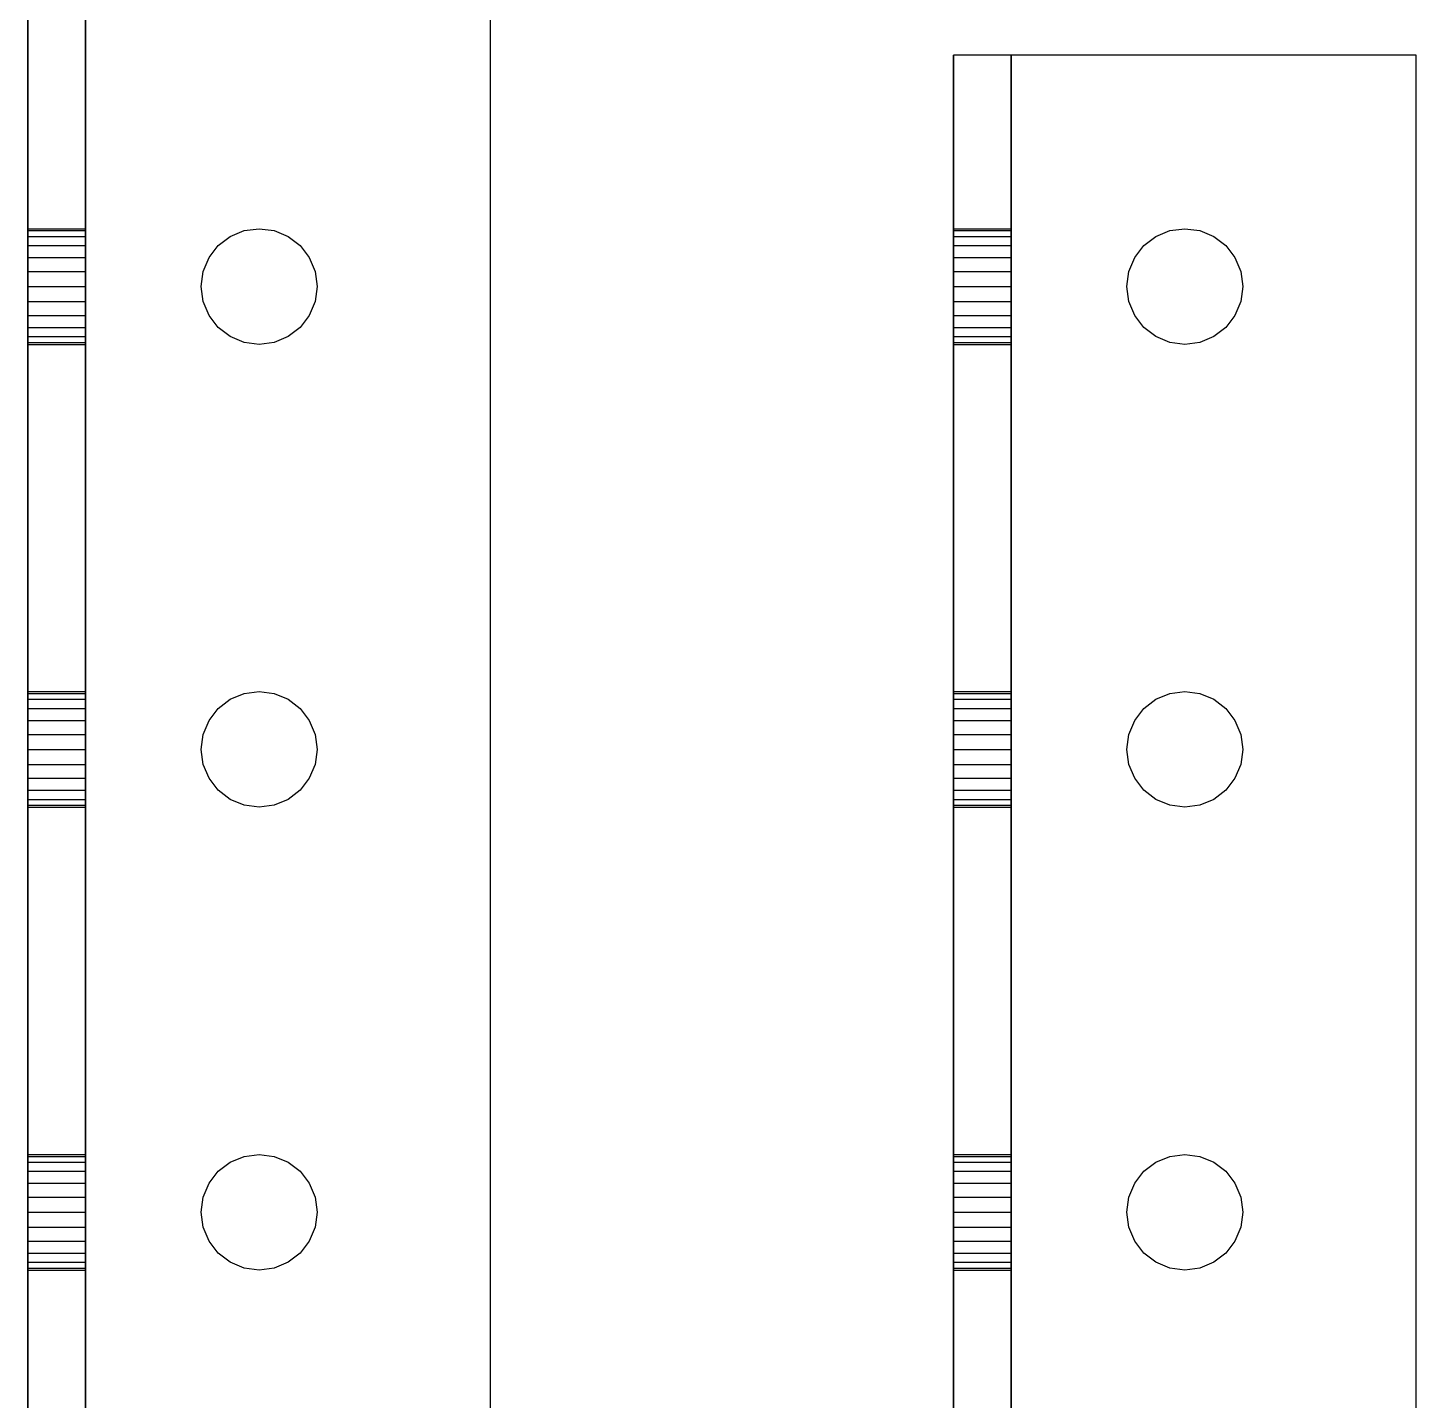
# Model space of a CAD drawing. Header units: metres. Extents: x 0 to 17, y 0 to 24.
# Drawn here: x 4 to 7, y 6.094 to 9.059 of the extents above; entities that cross this region are included whole.
import ezdxf

# ---------------------------------------------------------------- set-up
doc = ezdxf.new("R2010")
doc.units = ezdxf.units.M

msp = doc.modelspace()

# ---------------------------------------------------------------- linework, layer by layer
at = {"layer": 'MY3DLAYER'}
for p, q in [((4, 12), (4, 0)), ((4, 0, 1), (4, 12, 1)), ((4.125, 0, 1), (4.125, 12, 1)), ((4.125, 12, 0.125), (4.125, 0, 0.125)), ((5, 0), (5, 12)), ((5, 0, 0.125), (5, 12, 0.125)), ((6, 9), (6, 0)), ((6, 0, 1), (6, 9, 1)), ((6, 9, 1), (6, 9)), ((7, 9), (6, 9)), ((6.125, 9, 1), (6, 9, 1)), ((6.125, 0, 1), (6.125, 9, 1)), ((6.125, 9, 0.125), (6.125, 0, 0.125)), ((6.125, 9, 1), (6.125, 9, 0.125)), ((7, 9, 0.125), (6.125, 9, 0.125)), ((7, 0), (7, 9)), ((7, 0, 0.125), (7, 9, 0.125)), ((7, 9, 0.125), (7, 9)), ((4, 8.625, 0.5), (4, 8.6207, 0.4676)), ((4, 8.6207, 0.5324), (4, 8.625, 0.5)), ((4, 8.625, 0.5), (4.125, 8.625, 0.5)), ((4, 8.6207, 0.4676), (4, 8.6083, 0.4375)), ((4, 8.6083, 0.5625), (4, 8.6207, 0.5324)), ((4, 8.6207, 0.4676), (4.125, 8.6207, 0.4676)), ((4, 8.6207, 0.5324), (4.125, 8.6207, 0.5324)), ((4.125, 8.6207, 0.5324), (4.125, 8.625, 0.5)), ((4.125, 8.625, 0.5), (4.125, 8.6207, 0.4676)), ((4.125, 8.6083, 0.5625), (4.125, 8.6207, 0.5324)), ((4.125, 8.6207, 0.4676), (4.125, 8.6083, 0.4375)), ((4.4375, 8.6083), (4.4676, 8.6207)), ((4.4375, 8.6083, 0.125), (4.4676, 8.6207, 0.125)), ((4.4676, 8.6207), (4.5, 8.625)), ((4.4676, 8.6207, 0.125), (4.5, 8.625, 0.125)), ((4.4676, 8.6207), (4.4676, 8.6207, 0.125)), ((4.5, 8.625), (4.5324, 8.6207)), ((4.5, 8.625, 0.125), (4.5324, 8.6207, 0.125)), ((4.5, 8.625), (4.5, 8.625, 0.125)), ((4.5324, 8.6207), (4.5324, 8.6207, 0.125)), ((4.5324, 8.6207), (4.5625, 8.6083)), ((4.5324, 8.6207, 0.125), (4.5625, 8.6083, 0.125)), ((6, 8.625, 0.5), (6, 8.6207, 0.4676)), ((6, 8.6207, 0.5324), (6, 8.625, 0.5)), ((6, 8.625, 0.5), (6.125, 8.625, 0.5)), ((6, 8.6207, 0.4676), (6, 8.6083, 0.4375)), ((6, 8.6083, 0.5625), (6, 8.6207, 0.5324)), ((6, 8.6207, 0.4676), (6.125, 8.6207, 0.4676)), ((6, 8.6207, 0.5324), (6.125, 8.6207, 0.5324)), ((6.125, 8.6207, 0.5324), (6.125, 8.625, 0.5)), ((6.125, 8.625, 0.5), (6.125, 8.6207, 0.4676)), ((6.125, 8.6083, 0.5625), (6.125, 8.6207, 0.5324)), ((6.125, 8.6207, 0.4676), (6.125, 8.6083, 0.4375)), ((6.4375, 8.6083), (6.4676, 8.6207)), ((6.4375, 8.6083, 0.125), (6.4676, 8.6207, 0.125)), ((6.4676, 8.6207), (6.5, 8.625)), ((6.4676, 8.6207, 0.125), (6.5, 8.625, 0.125)), ((6.4676, 8.6207), (6.4676, 8.6207, 0.125)), ((6.5, 8.625), (6.5324, 8.6207)), ((6.5, 8.625, 0.125), (6.5324, 8.6207, 0.125)), ((6.5, 8.625), (6.5, 8.625, 0.125)), ((6.5324, 8.6207), (6.5625, 8.6083)), ((6.5324, 8.6207), (6.5324, 8.6207, 0.125)), ((6.5324, 8.6207, 0.125), (6.5625, 8.6083, 0.125)), ((4, 8.6083, 0.4375), (4, 8.5884, 0.4116)), ((4, 8.5884, 0.5884), (4, 8.6083, 0.5625)), ((4, 8.6083, 0.4375), (4.125, 8.6083, 0.4375)), ((4, 8.6083, 0.5625), (4.125, 8.6083, 0.5625)), ((4, 8.5884, 0.4116), (4, 8.5625, 0.3917)), ((4, 8.5625, 0.6083), (4, 8.5884, 0.5884)), ((4, 8.5884, 0.4116), (4.125, 8.5884, 0.4116)), ((4, 8.5884, 0.5884), (4.125, 8.5884, 0.5884)), ((4.125, 8.6083, 0.4375), (4.125, 8.5884, 0.4116)), ((4.125, 8.5884, 0.5884), (4.125, 8.6083, 0.5625)), ((4.125, 8.5625, 0.6083), (4.125, 8.5884, 0.5884)), ((4.125, 8.5884, 0.4116), (4.125, 8.5625, 0.3917)), ((4.3917, 8.5625), (4.4116, 8.5884)), ((4.3917, 8.5625, 0.125), (4.4116, 8.5884, 0.125)), ((4.4116, 8.5884), (4.4375, 8.6083)), ((4.4116, 8.5884, 0.125), (4.4375, 8.6083, 0.125)), ((4.4116, 8.5884), (4.4116, 8.5884, 0.125)), ((4.4375, 8.6083), (4.4375, 8.6083, 0.125)), ((4.5625, 8.6083), (4.5625, 8.6083, 0.125)), ((4.5625, 8.6083), (4.5884, 8.5884)), ((4.5625, 8.6083, 0.125), (4.5884, 8.5884, 0.125)), ((4.5884, 8.5884), (4.5884, 8.5884, 0.125)), ((4.5884, 8.5884), (4.6083, 8.5625)), ((4.5884, 8.5884, 0.125), (4.6083, 8.5625, 0.125)), ((6, 8.6083, 0.4375), (6, 8.5884, 0.4116)), ((6, 8.5884, 0.5884), (6, 8.6083, 0.5625)), ((6, 8.6083, 0.4375), (6.125, 8.6083, 0.4375)), ((6, 8.6083, 0.5625), (6.125, 8.6083, 0.5625)), ((6, 8.5884, 0.4116), (6, 8.5625, 0.3917)), ((6, 8.5625, 0.6083), (6, 8.5884, 0.5884)), ((6, 8.5884, 0.4116), (6.125, 8.5884, 0.4116)), ((6, 8.5884, 0.5884), (6.125, 8.5884, 0.5884)), ((6.125, 8.5884, 0.5884), (6.125, 8.6083, 0.5625)), ((6.125, 8.6083, 0.4375), (6.125, 8.5884, 0.4116)), ((6.125, 8.5625, 0.6083), (6.125, 8.5884, 0.5884)), ((6.125, 8.5884, 0.4116), (6.125, 8.5625, 0.3917)), ((6.3917, 8.5625), (6.4116, 8.5884)), ((6.3917, 8.5625, 0.125), (6.4116, 8.5884, 0.125)), ((6.4116, 8.5884, 0.125), (6.4375, 8.6083, 0.125)), ((6.4116, 8.5884), (6.4375, 8.6083)), ((6.4116, 8.5884), (6.4116, 8.5884, 0.125)), ((6.4375, 8.6083), (6.4375, 8.6083, 0.125)), ((6.5625, 8.6083), (6.5884, 8.5884)), ((6.5625, 8.6083, 0.125), (6.5884, 8.5884, 0.125)), ((6.5625, 8.6083), (6.5625, 8.6083, 0.125)), ((6.5884, 8.5884, 0.125), (6.6083, 8.5625, 0.125)), ((6.5884, 8.5884), (6.6083, 8.5625)), ((6.5884, 8.5884), (6.5884, 8.5884, 0.125)), ((4, 8.5625, 0.3917), (4, 8.5324, 0.3793)), ((4, 8.5324, 0.6207), (4, 8.5625, 0.6083)), ((4, 8.5625, 0.6083), (4.125, 8.5625, 0.6083)), ((4, 8.5625, 0.3917), (4.125, 8.5625, 0.3917)), ((4.125, 8.5625, 0.3917), (4.125, 8.5324, 0.3793)), ((4.125, 8.5324, 0.6207), (4.125, 8.5625, 0.6083)), ((4.3793, 8.5324), (4.3917, 8.5625)), ((4.3793, 8.5324, 0.125), (4.3917, 8.5625, 0.125)), ((4.3917, 8.5625), (4.3917, 8.5625, 0.125)), ((4.6083, 8.5625), (4.6083, 8.5625, 0.125)), ((4.6083, 8.5625, 0.125), (4.6207, 8.5324, 0.125)), ((4.6083, 8.5625), (4.6207, 8.5324)), ((6, 8.5625, 0.3917), (6, 8.5324, 0.3793)), ((6, 8.5324, 0.6207), (6, 8.5625, 0.6083)), ((6, 8.5625, 0.6083), (6.125, 8.5625, 0.6083)), ((6, 8.5625, 0.3917), (6.125, 8.5625, 0.3917)), ((6.125, 8.5625, 0.3917), (6.125, 8.5324, 0.3793)), ((6.125, 8.5324, 0.6207), (6.125, 8.5625, 0.6083)), ((6.3793, 8.5324), (6.3917, 8.5625)), ((6.3793, 8.5324, 0.125), (6.3917, 8.5625, 0.125)), ((6.3917, 8.5625), (6.3917, 8.5625, 0.125)), ((6.6083, 8.5625), (6.6083, 8.5625, 0.125)), ((6.6083, 8.5625), (6.6207, 8.5324)), ((6.6083, 8.5625, 0.125), (6.6207, 8.5324, 0.125)), ((4, 8.5324, 0.3793), (4, 8.5, 0.375)), ((4, 8.5, 0.625), (4, 8.5324, 0.6207)), ((4, 8.5324, 0.3793), (4.125, 8.5324, 0.3793)), ((4, 8.5324, 0.6207), (4.125, 8.5324, 0.6207)), ((4.125, 8.5, 0.625), (4.125, 8.5324, 0.6207)), ((4.125, 8.5324, 0.3793), (4.125, 8.5, 0.375)), ((4.375, 8.5), (4.3793, 8.5324)), ((4.375, 8.5, 0.125), (4.3793, 8.5324, 0.125)), ((4.3793, 8.5324), (4.3793, 8.5324, 0.125)), ((4.6207, 8.5324), (4.6207, 8.5324, 0.125)), ((4.6207, 8.5324), (4.625, 8.5)), ((4.6207, 8.5324, 0.125), (4.625, 8.5, 0.125)), ((6, 8.5324, 0.3793), (6, 8.5, 0.375)), ((6, 8.5, 0.625), (6, 8.5324, 0.6207)), ((6, 8.5324, 0.6207), (6.125, 8.5324, 0.6207)), ((6, 8.5324, 0.3793), (6.125, 8.5324, 0.3793)), ((6.125, 8.5324, 0.3793), (6.125, 8.5, 0.375)), ((6.125, 8.5, 0.625), (6.125, 8.5324, 0.6207)), ((6.375, 8.5), (6.3793, 8.5324)), ((6.375, 8.5, 0.125), (6.3793, 8.5324, 0.125)), ((6.3793, 8.5324), (6.3793, 8.5324, 0.125)), ((6.6207, 8.5324, 0.125), (6.625, 8.5, 0.125)), ((6.6207, 8.5324), (6.625, 8.5)), ((6.6207, 8.5324), (6.6207, 8.5324, 0.125)), ((4, 8.5, 0.375), (4, 8.4676, 0.3793)), ((4, 8.4676, 0.6207), (4, 8.5, 0.625)), ((4, 8.5, 0.375), (4.125, 8.5, 0.375)), ((4, 8.5, 0.625), (4.125, 8.5, 0.625)), ((4.125, 8.5, 0.375), (4.125, 8.4676, 0.3793)), ((4.125, 8.4676, 0.6207), (4.125, 8.5, 0.625)), ((4.3793, 8.4676), (4.375, 8.5)), ((4.375, 8.5), (4.375, 8.5, 0.125)), ((4.3793, 8.4676, 0.125), (4.375, 8.5, 0.125)), ((4.625, 8.5), (4.6207, 8.4676)), ((4.625, 8.5, 0.125), (4.6207, 8.4676, 0.125)), ((4.625, 8.5), (4.625, 8.5, 0.125)), ((6, 8.5, 0.375), (6, 8.4676, 0.3793)), ((6, 8.4676, 0.6207), (6, 8.5, 0.625)), ((6, 8.5, 0.375), (6.125, 8.5, 0.375)), ((6, 8.5, 0.625), (6.125, 8.5, 0.625)), ((6.125, 8.4676, 0.6207), (6.125, 8.5, 0.625)), ((6.125, 8.5, 0.375), (6.125, 8.4676, 0.3793)), ((6.3793, 8.4676), (6.375, 8.5)), ((6.375, 8.5), (6.375, 8.5, 0.125)), ((6.3793, 8.4676, 0.125), (6.375, 8.5, 0.125)), ((6.625, 8.5), (6.6207, 8.4676)), ((6.625, 8.5, 0.125), (6.6207, 8.4676, 0.125)), ((6.625, 8.5), (6.625, 8.5, 0.125)), ((4, 8.4676, 0.3793), (4, 8.4375, 0.3917)), ((4, 8.4375, 0.6083), (4, 8.4676, 0.6207)), ((4, 8.4676, 0.3793), (4.125, 8.4676, 0.3793)), ((4, 8.4676, 0.6207), (4.125, 8.4676, 0.6207)), ((4.125, 8.4375, 0.6083), (4.125, 8.4676, 0.6207)), ((4.125, 8.4676, 0.3793), (4.125, 8.4375, 0.3917)), ((4.3917, 8.4375), (4.3793, 8.4676)), ((4.3793, 8.4676), (4.3793, 8.4676, 0.125)), ((4.3917, 8.4375, 0.125), (4.3793, 8.4676, 0.125)), ((4.6207, 8.4676), (4.6083, 8.4375)), ((4.6207, 8.4676, 0.125), (4.6083, 8.4375, 0.125)), ((4.6207, 8.4676), (4.6207, 8.4676, 0.125)), ((6, 8.4676, 0.3793), (6, 8.4375, 0.3917)), ((6, 8.4375, 0.6083), (6, 8.4676, 0.6207)), ((6, 8.4676, 0.3793), (6.125, 8.4676, 0.3793)), ((6, 8.4676, 0.6207), (6.125, 8.4676, 0.6207)), ((6.125, 8.4375, 0.6083), (6.125, 8.4676, 0.6207)), ((6.125, 8.4676, 0.3793), (6.125, 8.4375, 0.3917)), ((6.3793, 8.4676), (6.3793, 8.4676, 0.125)), ((6.3917, 8.4375), (6.3793, 8.4676)), ((6.3917, 8.4375, 0.125), (6.3793, 8.4676, 0.125)), ((6.6207, 8.4676), (6.6083, 8.4375)), ((6.6207, 8.4676, 0.125), (6.6083, 8.4375, 0.125)), ((6.6207, 8.4676), (6.6207, 8.4676, 0.125)), ((4, 8.4375, 0.3917), (4, 8.4116, 0.4116)), ((4, 8.4116, 0.5884), (4, 8.4375, 0.6083)), ((4, 8.4375, 0.6083), (4.125, 8.4375, 0.6083)), ((4, 8.4375, 0.3917), (4.125, 8.4375, 0.3917)), ((4.125, 8.4116, 0.5884), (4.125, 8.4375, 0.6083)), ((4.125, 8.4375, 0.3917), (4.125, 8.4116, 0.4116)), ((4.3917, 8.4375), (4.3917, 8.4375, 0.125)), ((4.4116, 8.4116), (4.3917, 8.4375)), ((4.4116, 8.4116, 0.125), (4.3917, 8.4375, 0.125)), ((4.6083, 8.4375), (4.5884, 8.4116)), ((4.6083, 8.4375, 0.125), (4.5884, 8.4116, 0.125)), ((4.6083, 8.4375), (4.6083, 8.4375, 0.125)), ((6, 8.4375, 0.3917), (6, 8.4116, 0.4116)), ((6, 8.4116, 0.5884), (6, 8.4375, 0.6083)), ((6, 8.4375, 0.3917), (6.125, 8.4375, 0.3917)), ((6, 8.4375, 0.6083), (6.125, 8.4375, 0.6083)), ((6.125, 8.4116, 0.5884), (6.125, 8.4375, 0.6083)), ((6.125, 8.4375, 0.3917), (6.125, 8.4116, 0.4116)), ((6.4116, 8.4116), (6.3917, 8.4375)), ((6.3917, 8.4375), (6.3917, 8.4375, 0.125)), ((6.4116, 8.4116, 0.125), (6.3917, 8.4375, 0.125)), ((6.6083, 8.4375), (6.5884, 8.4116)), ((6.6083, 8.4375, 0.125), (6.5884, 8.4116, 0.125)), ((6.6083, 8.4375), (6.6083, 8.4375, 0.125)), ((4, 8.4116, 0.4116), (4, 8.3917, 0.4375)), ((4, 8.3917, 0.5625), (4, 8.4116, 0.5884)), ((4, 8.4116, 0.5884), (4.125, 8.4116, 0.5884)), ((4, 8.4116, 0.4116), (4.125, 8.4116, 0.4116)), ((4.125, 8.3917, 0.5625), (4.125, 8.4116, 0.5884)), ((4.125, 8.4116, 0.4116), (4.125, 8.3917, 0.4375)), ((4.4116, 8.4116), (4.4116, 8.4116, 0.125)), ((4.4375, 8.3917), (4.4116, 8.4116)), ((4.4375, 8.3917, 0.125), (4.4116, 8.4116, 0.125)), ((4.5884, 8.4116), (4.5625, 8.3917)), ((4.5884, 8.4116, 0.125), (4.5625, 8.3917, 0.125)), ((4.5884, 8.4116), (4.5884, 8.4116, 0.125)), ((6, 8.4116, 0.4116), (6, 8.3917, 0.4375)), ((6, 8.3917, 0.5625), (6, 8.4116, 0.5884)), ((6, 8.4116, 0.4116), (6.125, 8.4116, 0.4116)), ((6, 8.4116, 0.5884), (6.125, 8.4116, 0.5884)), ((6.125, 8.3917, 0.5625), (6.125, 8.4116, 0.5884)), ((6.125, 8.4116, 0.4116), (6.125, 8.3917, 0.4375)), ((6.4116, 8.4116), (6.4116, 8.4116, 0.125)), ((6.4375, 8.3917), (6.4116, 8.4116)), ((6.4375, 8.3917, 0.125), (6.4116, 8.4116, 0.125)), ((6.5884, 8.4116), (6.5625, 8.3917)), ((6.5884, 8.4116, 0.125), (6.5625, 8.3917, 0.125)), ((6.5884, 8.4116), (6.5884, 8.4116, 0.125)), ((4, 8.3917, 0.4375), (4, 8.3793, 0.4676)), ((4, 8.3793, 0.5324), (4, 8.3917, 0.5625)), ((4, 8.3917, 0.4375), (4.125, 8.3917, 0.4375)), ((4, 8.3917, 0.5625), (4.125, 8.3917, 0.5625)), ((4, 8.3793, 0.4676), (4, 8.375, 0.5)), ((4, 8.375, 0.5), (4, 8.3793, 0.5324)), ((4, 8.3793, 0.4676), (4.125, 8.3793, 0.4676)), ((4, 8.3793, 0.5324), (4.125, 8.3793, 0.5324)), ((4, 8.375, 0.5), (4.125, 8.375, 0.5)), ((4.125, 8.3917, 0.4375), (4.125, 8.3793, 0.4676)), ((4.125, 8.3793, 0.5324), (4.125, 8.3917, 0.5625)), ((4.125, 8.3793, 0.4676), (4.125, 8.375, 0.5)), ((4.125, 8.375, 0.5), (4.125, 8.3793, 0.5324)), ((4.4676, 8.3793), (4.4375, 8.3917)), ((4.4375, 8.3917), (4.4375, 8.3917, 0.125)), ((4.4676, 8.3793, 0.125), (4.4375, 8.3917, 0.125)), ((4.5, 8.375), (4.4676, 8.3793)), ((4.4676, 8.3793), (4.4676, 8.3793, 0.125)), ((4.5, 8.375, 0.125), (4.4676, 8.3793, 0.125)), ((4.5324, 8.3793), (4.5, 8.375)), ((4.5324, 8.3793, 0.125), (4.5, 8.375, 0.125)), ((4.5, 8.375), (4.5, 8.375, 0.125)), ((4.5625, 8.3917, 0.125), (4.5324, 8.3793, 0.125)), ((4.5625, 8.3917), (4.5324, 8.3793)), ((4.5324, 8.3793), (4.5324, 8.3793, 0.125)), ((4.5625, 8.3917), (4.5625, 8.3917, 0.125)), ((6, 8.3917, 0.4375), (6, 8.3793, 0.4676)), ((6, 8.3793, 0.5324), (6, 8.3917, 0.5625)), ((6, 8.3917, 0.5625), (6.125, 8.3917, 0.5625)), ((6, 8.3917, 0.4375), (6.125, 8.3917, 0.4375)), ((6, 8.375, 0.5), (6, 8.3793, 0.5324)), ((6, 8.3793, 0.4676), (6, 8.375, 0.5)), ((6, 8.3793, 0.5324), (6.125, 8.3793, 0.5324)), ((6, 8.3793, 0.4676), (6.125, 8.3793, 0.4676)), ((6, 8.375, 0.5), (6.125, 8.375, 0.5)), ((6.125, 8.3793, 0.5324), (6.125, 8.3917, 0.5625)), ((6.125, 8.3917, 0.4375), (6.125, 8.3793, 0.4676)), ((6.125, 8.375, 0.5), (6.125, 8.3793, 0.5324)), ((6.125, 8.3793, 0.4676), (6.125, 8.375, 0.5)), ((6.4676, 8.3793), (6.4375, 8.3917)), ((6.4676, 8.3793, 0.125), (6.4375, 8.3917, 0.125)), ((6.4375, 8.3917), (6.4375, 8.3917, 0.125)), ((6.5, 8.375), (6.4676, 8.3793)), ((6.4676, 8.3793), (6.4676, 8.3793, 0.125)), ((6.5, 8.375, 0.125), (6.4676, 8.3793, 0.125)), ((6.5324, 8.3793), (6.5, 8.375)), ((6.5324, 8.3793, 0.125), (6.5, 8.375, 0.125)), ((6.5, 8.375), (6.5, 8.375, 0.125)), ((6.5625, 8.3917), (6.5324, 8.3793)), ((6.5625, 8.3917, 0.125), (6.5324, 8.3793, 0.125)), ((6.5324, 8.3793), (6.5324, 8.3793, 0.125)), ((6.5625, 8.3917), (6.5625, 8.3917, 0.125)), ((4, 7.625, 0.5), (4, 7.6207, 0.4676)), ((4, 7.6207, 0.5324), (4, 7.625, 0.5)), ((4, 7.625, 0.5), (4.125, 7.625, 0.5)), ((4, 7.6207, 0.4676), (4, 7.6083, 0.4375)), ((4, 7.6083, 0.5625), (4, 7.6207, 0.5324)), ((4, 7.6207, 0.5324), (4.125, 7.6207, 0.5324)), ((4, 7.6207, 0.4676), (4.125, 7.6207, 0.4676)), ((4.125, 7.6207, 0.5324), (4.125, 7.625, 0.5)), ((4.125, 7.625, 0.5), (4.125, 7.6207, 0.4676)), ((4.125, 7.6207, 0.4676), (4.125, 7.6083, 0.4375)), ((4.125, 7.6083, 0.5625), (4.125, 7.6207, 0.5324)), ((4.4375, 7.6083, 0.125), (4.4676, 7.6207, 0.125)), ((4.4375, 7.6083), (4.4676, 7.6207)), ((4.4676, 7.6207), (4.5, 7.625)), ((4.4676, 7.6207, 0.125), (4.5, 7.625, 0.125)), ((4.4676, 7.6207), (4.4676, 7.6207, 0.125)), ((4.5, 7.625), (4.5, 7.625, 0.125)), ((4.5, 7.625), (4.5324, 7.6207)), ((4.5, 7.625, 0.125), (4.5324, 7.6207, 0.125)), ((4.5324, 7.6207), (4.5625, 7.6083)), ((4.5324, 7.6207), (4.5324, 7.6207, 0.125)), ((4.5324, 7.6207, 0.125), (4.5625, 7.6083, 0.125)), ((6, 7.625, 0.5), (6, 7.6207, 0.4676)), ((6, 7.6207, 0.5324), (6, 7.625, 0.5)), ((6, 7.625, 0.5), (6.125, 7.625, 0.5)), ((6, 7.6207, 0.4676), (6, 7.6083, 0.4375)), ((6, 7.6083, 0.5625), (6, 7.6207, 0.5324)), ((6, 7.6207, 0.4676), (6.125, 7.6207, 0.4676)), ((6, 7.6207, 0.5324), (6.125, 7.6207, 0.5324)), ((6.125, 7.6207, 0.5324), (6.125, 7.625, 0.5)), ((6.125, 7.625, 0.5), (6.125, 7.6207, 0.4676)), ((6.125, 7.6207, 0.4676), (6.125, 7.6083, 0.4375)), ((6.125, 7.6083, 0.5625), (6.125, 7.6207, 0.5324)), ((6.4375, 7.6083), (6.4676, 7.6207)), ((6.4375, 7.6083, 0.125), (6.4676, 7.6207, 0.125)), ((6.4676, 7.6207), (6.5, 7.625)), ((6.4676, 7.6207, 0.125), (6.5, 7.625, 0.125)), ((6.4676, 7.6207), (6.4676, 7.6207, 0.125)), ((6.5, 7.625), (6.5324, 7.6207)), ((6.5, 7.625, 0.125), (6.5324, 7.6207, 0.125)), ((6.5, 7.625), (6.5, 7.625, 0.125)), ((6.5324, 7.6207), (6.5625, 7.6083)), ((6.5324, 7.6207), (6.5324, 7.6207, 0.125)), ((6.5324, 7.6207, 0.125), (6.5625, 7.6083, 0.125)), ((4, 7.6083, 0.4375), (4, 7.5884, 0.4116)), ((4, 7.5884, 0.5884), (4, 7.6083, 0.5625)), ((4, 7.6083, 0.5625), (4.125, 7.6083, 0.5625)), ((4, 7.6083, 0.4375), (4.125, 7.6083, 0.4375)), ((4.125, 7.5884, 0.5884), (4.125, 7.6083, 0.5625)), ((4.125, 7.6083, 0.4375), (4.125, 7.5884, 0.4116)), ((4.4116, 7.5884, 0.125), (4.4375, 7.6083, 0.125)), ((4.4116, 7.5884), (4.4375, 7.6083)), ((4.4375, 7.6083), (4.4375, 7.6083, 0.125)), ((4.5625, 7.6083), (4.5625, 7.6083, 0.125)), ((4.5625, 7.6083, 0.125), (4.5884, 7.5884, 0.125)), ((4.5625, 7.6083), (4.5884, 7.5884)), ((6, 7.6083, 0.4375), (6, 7.5884, 0.4116)), ((6, 7.5884, 0.5884), (6, 7.6083, 0.5625)), ((6, 7.6083, 0.4375), (6.125, 7.6083, 0.4375)), ((6, 7.6083, 0.5625), (6.125, 7.6083, 0.5625)), ((6.125, 7.6083, 0.4375), (6.125, 7.5884, 0.4116)), ((6.125, 7.5884, 0.5884), (6.125, 7.6083, 0.5625)), ((6.4116, 7.5884), (6.4375, 7.6083)), ((6.4116, 7.5884, 0.125), (6.4375, 7.6083, 0.125)), ((6.4375, 7.6083), (6.4375, 7.6083, 0.125)), ((6.5625, 7.6083), (6.5884, 7.5884)), ((6.5625, 7.6083), (6.5625, 7.6083, 0.125)), ((6.5625, 7.6083, 0.125), (6.5884, 7.5884, 0.125)), ((4, 7.5625, 0.6083), (4, 7.5884, 0.5884)), ((4, 7.5884, 0.4116), (4, 7.5625, 0.3917)), ((4, 7.5884, 0.5884), (4.125, 7.5884, 0.5884)), ((4, 7.5884, 0.4116), (4.125, 7.5884, 0.4116)), ((4, 7.5324, 0.6207), (4, 7.5625, 0.6083)), ((4, 7.5625, 0.3917), (4, 7.5324, 0.3793)), ((4, 7.5625, 0.6083), (4.125, 7.5625, 0.6083)), ((4, 7.5625, 0.3917), (4.125, 7.5625, 0.3917)), ((4.125, 7.5625, 0.6083), (4.125, 7.5884, 0.5884)), ((4.125, 7.5884, 0.4116), (4.125, 7.5625, 0.3917)), ((4.125, 7.5625, 0.3917), (4.125, 7.5324, 0.3793)), ((4.125, 7.5324, 0.6207), (4.125, 7.5625, 0.6083)), ((4.3793, 7.5324, 0.125), (4.3917, 7.5625, 0.125)), ((4.3793, 7.5324), (4.3917, 7.5625)), ((4.3917, 7.5625, 0.125), (4.4116, 7.5884, 0.125)), ((4.3917, 7.5625), (4.4116, 7.5884)), ((4.3917, 7.5625), (4.3917, 7.5625, 0.125)), ((4.4116, 7.5884), (4.4116, 7.5884, 0.125)), ((4.5884, 7.5884, 0.125), (4.6083, 7.5625, 0.125)), ((4.5884, 7.5884), (4.5884, 7.5884, 0.125)), ((4.5884, 7.5884), (4.6083, 7.5625)), ((4.6083, 7.5625, 0.125), (4.6207, 7.5324, 0.125)), ((4.6083, 7.5625), (4.6207, 7.5324)), ((4.6083, 7.5625), (4.6083, 7.5625, 0.125)), ((6, 7.5884, 0.4116), (6, 7.5625, 0.3917)), ((6, 7.5625, 0.6083), (6, 7.5884, 0.5884)), ((6, 7.5884, 0.4116), (6.125, 7.5884, 0.4116)), ((6, 7.5884, 0.5884), (6.125, 7.5884, 0.5884)), ((6, 7.5625, 0.3917), (6, 7.5324, 0.3793)), ((6, 7.5324, 0.6207), (6, 7.5625, 0.6083)), ((6, 7.5625, 0.3917), (6.125, 7.5625, 0.3917)), ((6, 7.5625, 0.6083), (6.125, 7.5625, 0.6083)), ((6.125, 7.5884, 0.4116), (6.125, 7.5625, 0.3917)), ((6.125, 7.5625, 0.6083), (6.125, 7.5884, 0.5884)), ((6.125, 7.5625, 0.3917), (6.125, 7.5324, 0.3793)), ((6.125, 7.5324, 0.6207), (6.125, 7.5625, 0.6083)), ((6.3793, 7.5324, 0.125), (6.3917, 7.5625, 0.125)), ((6.3793, 7.5324), (6.3917, 7.5625)), ((6.3917, 7.5625, 0.125), (6.4116, 7.5884, 0.125)), ((6.3917, 7.5625), (6.4116, 7.5884)), ((6.3917, 7.5625), (6.3917, 7.5625, 0.125)), ((6.4116, 7.5884), (6.4116, 7.5884, 0.125)), ((6.5884, 7.5884), (6.5884, 7.5884, 0.125)), ((6.5884, 7.5884, 0.125), (6.6083, 7.5625, 0.125)), ((6.5884, 7.5884), (6.6083, 7.5625)), ((6.6083, 7.5625), (6.6083, 7.5625, 0.125)), ((6.6083, 7.5625), (6.6207, 7.5324)), ((6.6083, 7.5625, 0.125), (6.6207, 7.5324, 0.125)), ((4, 7.5, 0.625), (4, 7.5324, 0.6207)), ((4, 7.5324, 0.3793), (4, 7.5, 0.375)), ((4, 7.5324, 0.6207), (4.125, 7.5324, 0.6207)), ((4, 7.5324, 0.3793), (4.125, 7.5324, 0.3793)), ((4.125, 7.5, 0.625), (4.125, 7.5324, 0.6207)), ((4.125, 7.5324, 0.3793), (4.125, 7.5, 0.375)), ((4.375, 7.5), (4.3793, 7.5324)), ((4.375, 7.5, 0.125), (4.3793, 7.5324, 0.125)), ((4.3793, 7.5324), (4.3793, 7.5324, 0.125)), ((4.6207, 7.5324), (4.6207, 7.5324, 0.125)), ((4.6207, 7.5324), (4.625, 7.5)), ((4.6207, 7.5324, 0.125), (4.625, 7.5, 0.125)), ((6, 7.5324, 0.3793), (6, 7.5, 0.375)), ((6, 7.5, 0.625), (6, 7.5324, 0.6207)), ((6, 7.5324, 0.6207), (6.125, 7.5324, 0.6207)), ((6, 7.5324, 0.3793), (6.125, 7.5324, 0.3793)), ((6.125, 7.5324, 0.3793), (6.125, 7.5, 0.375)), ((6.125, 7.5, 0.625), (6.125, 7.5324, 0.6207)), ((6.375, 7.5), (6.3793, 7.5324)), ((6.375, 7.5, 0.125), (6.3793, 7.5324, 0.125)), ((6.3793, 7.5324), (6.3793, 7.5324, 0.125)), ((6.6207, 7.5324), (6.625, 7.5)), ((6.6207, 7.5324, 0.125), (6.625, 7.5, 0.125)), ((6.6207, 7.5324), (6.6207, 7.5324, 0.125)), ((4, 7.4676, 0.6207), (4, 7.5, 0.625)), ((4, 7.5, 0.375), (4, 7.4676, 0.3793)), ((4, 7.5, 0.625), (4.125, 7.5, 0.625)), ((4, 7.5, 0.375), (4.125, 7.5, 0.375)), ((4.125, 7.4676, 0.6207), (4.125, 7.5, 0.625)), ((4.125, 7.5, 0.375), (4.125, 7.4676, 0.3793)), ((4.3793, 7.4676, 0.125), (4.375, 7.5, 0.125)), ((4.3793, 7.4676), (4.375, 7.5)), ((4.375, 7.5), (4.375, 7.5, 0.125)), ((4.625, 7.5), (4.6207, 7.4676)), ((4.625, 7.5, 0.125), (4.6207, 7.4676, 0.125)), ((4.625, 7.5), (4.625, 7.5, 0.125)), ((6, 7.5, 0.375), (6, 7.4676, 0.3793)), ((6, 7.4676, 0.6207), (6, 7.5, 0.625)), ((6, 7.5, 0.625), (6.125, 7.5, 0.625)), ((6, 7.5, 0.375), (6.125, 7.5, 0.375)), ((6.125, 7.5, 0.375), (6.125, 7.4676, 0.3793)), ((6.125, 7.4676, 0.6207), (6.125, 7.5, 0.625)), ((6.375, 7.5), (6.375, 7.5, 0.125)), ((6.3793, 7.4676), (6.375, 7.5)), ((6.3793, 7.4676, 0.125), (6.375, 7.5, 0.125)), ((6.625, 7.5), (6.6207, 7.4676)), ((6.625, 7.5, 0.125), (6.6207, 7.4676, 0.125)), ((6.625, 7.5), (6.625, 7.5, 0.125)), ((4, 7.4375, 0.6083), (4, 7.4676, 0.6207)), ((4, 7.4676, 0.3793), (4, 7.4375, 0.3917)), ((4, 7.4676, 0.6207), (4.125, 7.4676, 0.6207)), ((4, 7.4676, 0.3793), (4.125, 7.4676, 0.3793)), ((4.125, 7.4676, 0.3793), (4.125, 7.4375, 0.3917)), ((4.125, 7.4375, 0.6083), (4.125, 7.4676, 0.6207)), ((4.3793, 7.4676), (4.3793, 7.4676, 0.125)), ((4.3917, 7.4375, 0.125), (4.3793, 7.4676, 0.125)), ((4.3917, 7.4375), (4.3793, 7.4676)), ((4.6207, 7.4676, 0.125), (4.6083, 7.4375, 0.125)), ((4.6207, 7.4676), (4.6083, 7.4375)), ((4.6207, 7.4676), (4.6207, 7.4676, 0.125)), ((6, 7.4676, 0.3793), (6, 7.4375, 0.3917)), ((6, 7.4375, 0.6083), (6, 7.4676, 0.6207)), ((6, 7.4676, 0.3793), (6.125, 7.4676, 0.3793)), ((6, 7.4676, 0.6207), (6.125, 7.4676, 0.6207)), ((6.125, 7.4676, 0.3793), (6.125, 7.4375, 0.3917)), ((6.125, 7.4375, 0.6083), (6.125, 7.4676, 0.6207)), ((6.3917, 7.4375), (6.3793, 7.4676)), ((6.3917, 7.4375, 0.125), (6.3793, 7.4676, 0.125)), ((6.3793, 7.4676), (6.3793, 7.4676, 0.125)), ((6.6207, 7.4676), (6.6083, 7.4375)), ((6.6207, 7.4676, 0.125), (6.6083, 7.4375, 0.125)), ((6.6207, 7.4676), (6.6207, 7.4676, 0.125)), ((4, 7.4116, 0.5884), (4, 7.4375, 0.6083)), ((4, 7.4375, 0.3917), (4, 7.4116, 0.4116)), ((4, 7.4375, 0.6083), (4.125, 7.4375, 0.6083)), ((4, 7.4375, 0.3917), (4.125, 7.4375, 0.3917)), ((4, 7.3917, 0.5625), (4, 7.4116, 0.5884)), ((4, 7.4116, 0.4116), (4, 7.3917, 0.4375)), ((4, 7.4116, 0.5884), (4.125, 7.4116, 0.5884)), ((4, 7.4116, 0.4116), (4.125, 7.4116, 0.4116)), ((4.125, 7.4375, 0.3917), (4.125, 7.4116, 0.4116)), ((4.125, 7.4116, 0.5884), (4.125, 7.4375, 0.6083)), ((4.125, 7.3917, 0.5625), (4.125, 7.4116, 0.5884)), ((4.125, 7.4116, 0.4116), (4.125, 7.3917, 0.4375)), ((4.4116, 7.4116), (4.3917, 7.4375)), ((4.3917, 7.4375), (4.3917, 7.4375, 0.125)), ((4.4116, 7.4116, 0.125), (4.3917, 7.4375, 0.125)), ((4.4116, 7.4116), (4.4116, 7.4116, 0.125)), ((4.4375, 7.3917), (4.4116, 7.4116)), ((4.4375, 7.3917, 0.125), (4.4116, 7.4116, 0.125)), ((4.5884, 7.4116, 0.125), (4.5625, 7.3917, 0.125)), ((4.5884, 7.4116), (4.5625, 7.3917)), ((4.6083, 7.4375), (4.5884, 7.4116)), ((4.6083, 7.4375, 0.125), (4.5884, 7.4116, 0.125)), ((4.5884, 7.4116), (4.5884, 7.4116, 0.125)), ((4.6083, 7.4375), (4.6083, 7.4375, 0.125)), ((6, 7.4375, 0.3917), (6, 7.4116, 0.4116)), ((6, 7.4116, 0.5884), (6, 7.4375, 0.6083)), ((6, 7.4375, 0.3917), (6.125, 7.4375, 0.3917)), ((6, 7.4375, 0.6083), (6.125, 7.4375, 0.6083)), ((6, 7.4116, 0.4116), (6, 7.3917, 0.4375)), ((6, 7.3917, 0.5625), (6, 7.4116, 0.5884)), ((6, 7.4116, 0.5884), (6.125, 7.4116, 0.5884)), ((6, 7.4116, 0.4116), (6.125, 7.4116, 0.4116)), ((6.125, 7.4375, 0.3917), (6.125, 7.4116, 0.4116)), ((6.125, 7.4116, 0.5884), (6.125, 7.4375, 0.6083)), ((6.125, 7.3917, 0.5625), (6.125, 7.4116, 0.5884)), ((6.125, 7.4116, 0.4116), (6.125, 7.3917, 0.4375)), ((6.4116, 7.4116), (6.3917, 7.4375)), ((6.3917, 7.4375), (6.3917, 7.4375, 0.125)), ((6.4116, 7.4116, 0.125), (6.3917, 7.4375, 0.125)), ((6.4375, 7.3917), (6.4116, 7.4116)), ((6.4116, 7.4116), (6.4116, 7.4116, 0.125)), ((6.4375, 7.3917, 0.125), (6.4116, 7.4116, 0.125)), ((6.5884, 7.4116), (6.5625, 7.3917)), ((6.5884, 7.4116, 0.125), (6.5625, 7.3917, 0.125)), ((6.6083, 7.4375), (6.5884, 7.4116)), ((6.6083, 7.4375, 0.125), (6.5884, 7.4116, 0.125)), ((6.5884, 7.4116), (6.5884, 7.4116, 0.125)), ((6.6083, 7.4375), (6.6083, 7.4375, 0.125)), ((4, 7.3917, 0.4375), (4, 7.3793, 0.4676)), ((4, 7.3793, 0.5324), (4, 7.3917, 0.5625)), ((4, 7.3917, 0.4375), (4.125, 7.3917, 0.4375)), ((4, 7.3917, 0.5625), (4.125, 7.3917, 0.5625)), ((4.125, 7.3917, 0.4375), (4.125, 7.3793, 0.4676)), ((4.125, 7.3793, 0.5324), (4.125, 7.3917, 0.5625)), ((4.4676, 7.3793), (4.4375, 7.3917)), ((4.4375, 7.3917), (4.4375, 7.3917, 0.125)), ((4.4676, 7.3793, 0.125), (4.4375, 7.3917, 0.125)), ((4.5625, 7.3917), (4.5324, 7.3793)), ((4.5625, 7.3917, 0.125), (4.5324, 7.3793, 0.125)), ((4.5625, 7.3917), (4.5625, 7.3917, 0.125)), ((6, 7.3917, 0.4375), (6, 7.3793, 0.4676)), ((6, 7.3793, 0.5324), (6, 7.3917, 0.5625)), ((6, 7.3917, 0.5625), (6.125, 7.3917, 0.5625)), ((6, 7.3917, 0.4375), (6.125, 7.3917, 0.4375)), ((6.125, 7.3793, 0.5324), (6.125, 7.3917, 0.5625)), ((6.125, 7.3917, 0.4375), (6.125, 7.3793, 0.4676)), ((6.4676, 7.3793), (6.4375, 7.3917)), ((6.4676, 7.3793, 0.125), (6.4375, 7.3917, 0.125)), ((6.4375, 7.3917), (6.4375, 7.3917, 0.125)), ((6.5625, 7.3917), (6.5324, 7.3793)), ((6.5625, 7.3917, 0.125), (6.5324, 7.3793, 0.125)), ((6.5625, 7.3917), (6.5625, 7.3917, 0.125)), ((4, 7.375, 0.5), (4, 7.3793, 0.5324)), ((4, 7.3793, 0.4676), (4, 7.375, 0.5)), ((4, 7.3793, 0.4676), (4.125, 7.3793, 0.4676)), ((4, 7.3793, 0.5324), (4.125, 7.3793, 0.5324)), ((4, 7.375, 0.5), (4.125, 7.375, 0.5)), ((4.125, 7.3793, 0.4676), (4.125, 7.375, 0.5)), ((4.125, 7.375, 0.5), (4.125, 7.3793, 0.5324)), ((4.4676, 7.3793), (4.4676, 7.3793, 0.125)), ((4.5, 7.375, 0.125), (4.4676, 7.3793, 0.125)), ((4.5, 7.375), (4.4676, 7.3793)), ((4.5324, 7.3793, 0.125), (4.5, 7.375, 0.125)), ((4.5324, 7.3793), (4.5, 7.375)), ((4.5, 7.375), (4.5, 7.375, 0.125)), ((4.5324, 7.3793), (4.5324, 7.3793, 0.125)), ((6, 7.375, 0.5), (6, 7.3793, 0.5324)), ((6, 7.3793, 0.4676), (6, 7.375, 0.5)), ((6, 7.3793, 0.5324), (6.125, 7.3793, 0.5324)), ((6, 7.3793, 0.4676), (6.125, 7.3793, 0.4676)), ((6, 7.375, 0.5), (6.125, 7.375, 0.5)), ((6.125, 7.375, 0.5), (6.125, 7.3793, 0.5324)), ((6.125, 7.3793, 0.4676), (6.125, 7.375, 0.5)), ((6.5, 7.375), (6.4676, 7.3793)), ((6.4676, 7.3793), (6.4676, 7.3793, 0.125)), ((6.5, 7.375, 0.125), (6.4676, 7.3793, 0.125)), ((6.5324, 7.3793), (6.5, 7.375)), ((6.5324, 7.3793, 0.125), (6.5, 7.375, 0.125)), ((6.5, 7.375), (6.5, 7.375, 0.125)), ((6.5324, 7.3793), (6.5324, 7.3793, 0.125)), ((4, 6.625, 0.5), (4, 6.6207, 0.4676)), ((4, 6.6207, 0.5324), (4, 6.625, 0.5)), ((4, 6.625, 0.5), (4.125, 6.625, 0.5)), ((4, 6.6207, 0.4676), (4, 6.6083, 0.4375)), ((4, 6.6083, 0.5625), (4, 6.6207, 0.5324)), ((4, 6.6207, 0.4676), (4.125, 6.6207, 0.4676)), ((4, 6.6207, 0.5324), (4.125, 6.6207, 0.5324)), ((4, 6.6083, 0.4375), (4, 6.5884, 0.4116)), ((4, 6.5884, 0.5884), (4, 6.6083, 0.5625)), ((4, 6.6083, 0.5625), (4.125, 6.6083, 0.5625)), ((4, 6.6083, 0.4375), (4.125, 6.6083, 0.4375)), ((4.125, 6.6207, 0.5324), (4.125, 6.625, 0.5)), ((4.125, 6.625, 0.5), (4.125, 6.6207, 0.4676)), ((4.125, 6.6083, 0.5625), (4.125, 6.6207, 0.5324)), ((4.125, 6.6207, 0.4676), (4.125, 6.6083, 0.4375)), ((4.125, 6.5884, 0.5884), (4.125, 6.6083, 0.5625)), ((4.125, 6.6083, 0.4375), (4.125, 6.5884, 0.4116)), ((4.4116, 6.5884), (4.4375, 6.6083)), ((4.4116, 6.5884, 0.125), (4.4375, 6.6083, 0.125)), ((4.4375, 6.6083, 0.125), (4.4676, 6.6207, 0.125)), ((4.4375, 6.6083), (4.4676, 6.6207)), ((4.4375, 6.6083), (4.4375, 6.6083, 0.125)), ((4.4676, 6.6207), (4.5, 6.625)), ((4.4676, 6.6207, 0.125), (4.5, 6.625, 0.125)), ((4.4676, 6.6207), (4.4676, 6.6207, 0.125)), ((4.5, 6.625, 0.125), (4.5324, 6.6207, 0.125)), ((4.5, 6.625), (4.5, 6.625, 0.125)), ((4.5, 6.625), (4.5324, 6.6207)), ((4.5324, 6.6207, 0.125), (4.5625, 6.6083, 0.125)), ((4.5324, 6.6207), (4.5324, 6.6207, 0.125)), ((4.5324, 6.6207), (4.5625, 6.6083)), ((4.5625, 6.6083), (4.5884, 6.5884)), ((4.5625, 6.6083, 0.125), (4.5884, 6.5884, 0.125)), ((4.5625, 6.6083), (4.5625, 6.6083, 0.125)), ((6, 6.625, 0.5), (6, 6.6207, 0.4676)), ((6, 6.6207, 0.5324), (6, 6.625, 0.5)), ((6, 6.625, 0.5), (6.125, 6.625, 0.5)), ((6, 6.6207, 0.4676), (6, 6.6083, 0.4375)), ((6, 6.6083, 0.5625), (6, 6.6207, 0.5324)), ((6, 6.6207, 0.4676), (6.125, 6.6207, 0.4676)), ((6, 6.6207, 0.5324), (6.125, 6.6207, 0.5324)), ((6, 6.6083, 0.4375), (6, 6.5884, 0.4116)), ((6, 6.5884, 0.5884), (6, 6.6083, 0.5625)), ((6, 6.6083, 0.4375), (6.125, 6.6083, 0.4375)), ((6, 6.6083, 0.5625), (6.125, 6.6083, 0.5625)), ((6.125, 6.6207, 0.5324), (6.125, 6.625, 0.5)), ((6.125, 6.625, 0.5), (6.125, 6.6207, 0.4676)), ((6.125, 6.6083, 0.5625), (6.125, 6.6207, 0.5324)), ((6.125, 6.6207, 0.4676), (6.125, 6.6083, 0.4375)), ((6.125, 6.5884, 0.5884), (6.125, 6.6083, 0.5625)), ((6.125, 6.6083, 0.4375), (6.125, 6.5884, 0.4116)), ((6.4116, 6.5884), (6.4375, 6.6083)), ((6.4116, 6.5884, 0.125), (6.4375, 6.6083, 0.125)), ((6.4375, 6.6083), (6.4676, 6.6207)), ((6.4375, 6.6083, 0.125), (6.4676, 6.6207, 0.125)), ((6.4375, 6.6083), (6.4375, 6.6083, 0.125)), ((6.4676, 6.6207), (6.5, 6.625)), ((6.4676, 6.6207, 0.125), (6.5, 6.625, 0.125)), ((6.4676, 6.6207), (6.4676, 6.6207, 0.125)), ((6.5, 6.625), (6.5324, 6.6207)), ((6.5, 6.625), (6.5, 6.625, 0.125)), ((6.5, 6.625, 0.125), (6.5324, 6.6207, 0.125)), ((6.5324, 6.6207), (6.5625, 6.6083)), ((6.5324, 6.6207, 0.125), (6.5625, 6.6083, 0.125)), ((6.5324, 6.6207), (6.5324, 6.6207, 0.125)), ((6.5625, 6.6083), (6.5884, 6.5884)), ((6.5625, 6.6083, 0.125), (6.5884, 6.5884, 0.125)), ((6.5625, 6.6083), (6.5625, 6.6083, 0.125)), ((4, 6.5884, 0.4116), (4, 6.5625, 0.3917)), ((4, 6.5625, 0.6083), (4, 6.5884, 0.5884)), ((4, 6.5884, 0.5884), (4.125, 6.5884, 0.5884)), ((4, 6.5884, 0.4116), (4.125, 6.5884, 0.4116)), ((4.125, 6.5884, 0.4116), (4.125, 6.5625, 0.3917)), ((4.125, 6.5625, 0.6083), (4.125, 6.5884, 0.5884)), ((4.3917, 6.5625, 0.125), (4.4116, 6.5884, 0.125)), ((4.3917, 6.5625), (4.4116, 6.5884)), ((4.4116, 6.5884), (4.4116, 6.5884, 0.125)), ((4.5884, 6.5884, 0.125), (4.6083, 6.5625, 0.125)), ((4.5884, 6.5884), (4.5884, 6.5884, 0.125)), ((4.5884, 6.5884), (4.6083, 6.5625)), ((6, 6.5884, 0.4116), (6, 6.5625, 0.3917)), ((6, 6.5625, 0.6083), (6, 6.5884, 0.5884)), ((6, 6.5884, 0.4116), (6.125, 6.5884, 0.4116)), ((6, 6.5884, 0.5884), (6.125, 6.5884, 0.5884)), ((6.125, 6.5625, 0.6083), (6.125, 6.5884, 0.5884)), ((6.125, 6.5884, 0.4116), (6.125, 6.5625, 0.3917)), ((6.3917, 6.5625), (6.4116, 6.5884)), ((6.3917, 6.5625, 0.125), (6.4116, 6.5884, 0.125)), ((6.4116, 6.5884), (6.4116, 6.5884, 0.125)), ((6.5884, 6.5884), (6.6083, 6.5625)), ((6.5884, 6.5884), (6.5884, 6.5884, 0.125)), ((6.5884, 6.5884, 0.125), (6.6083, 6.5625, 0.125)), ((4, 6.5625, 0.3917), (4, 6.5324, 0.3793)), ((4, 6.5324, 0.6207), (4, 6.5625, 0.6083)), ((4, 6.5625, 0.3917), (4.125, 6.5625, 0.3917)), ((4, 6.5625, 0.6083), (4.125, 6.5625, 0.6083)), ((4.125, 6.5324, 0.6207), (4.125, 6.5625, 0.6083)), ((4.125, 6.5625, 0.3917), (4.125, 6.5324, 0.3793)), ((4.3793, 6.5324), (4.3917, 6.5625)), ((4.3793, 6.5324, 0.125), (4.3917, 6.5625, 0.125)), ((4.3917, 6.5625), (4.3917, 6.5625, 0.125)), ((4.6083, 6.5625), (4.6207, 6.5324)), ((4.6083, 6.5625), (4.6083, 6.5625, 0.125)), ((4.6083, 6.5625, 0.125), (4.6207, 6.5324, 0.125)), ((6, 6.5625, 0.3917), (6, 6.5324, 0.3793)), ((6, 6.5324, 0.6207), (6, 6.5625, 0.6083)), ((6, 6.5625, 0.6083), (6.125, 6.5625, 0.6083)), ((6, 6.5625, 0.3917), (6.125, 6.5625, 0.3917)), ((6.125, 6.5324, 0.6207), (6.125, 6.5625, 0.6083)), ((6.125, 6.5625, 0.3917), (6.125, 6.5324, 0.3793)), ((6.3793, 6.5324), (6.3917, 6.5625)), ((6.3793, 6.5324, 0.125), (6.3917, 6.5625, 0.125)), ((6.3917, 6.5625), (6.3917, 6.5625, 0.125)), ((6.6083, 6.5625), (6.6207, 6.5324)), ((6.6083, 6.5625, 0.125), (6.6207, 6.5324, 0.125)), ((6.6083, 6.5625), (6.6083, 6.5625, 0.125)), ((4, 6.5324, 0.3793), (4, 6.5, 0.375)), ((4, 6.5, 0.625), (4, 6.5324, 0.6207)), ((4, 6.5324, 0.6207), (4.125, 6.5324, 0.6207)), ((4, 6.5324, 0.3793), (4.125, 6.5324, 0.3793)), ((4.125, 6.5, 0.625), (4.125, 6.5324, 0.6207)), ((4.125, 6.5324, 0.3793), (4.125, 6.5, 0.375)), ((4.375, 6.5, 0.125), (4.3793, 6.5324, 0.125)), ((4.375, 6.5), (4.3793, 6.5324)), ((4.3793, 6.5324), (4.3793, 6.5324, 0.125)), ((4.6207, 6.5324), (4.625, 6.5)), ((4.6207, 6.5324, 0.125), (4.625, 6.5, 0.125)), ((4.6207, 6.5324), (4.6207, 6.5324, 0.125)), ((6, 6.5324, 0.3793), (6, 6.5, 0.375)), ((6, 6.5, 0.625), (6, 6.5324, 0.6207)), ((6, 6.5324, 0.6207), (6.125, 6.5324, 0.6207)), ((6, 6.5324, 0.3793), (6.125, 6.5324, 0.3793)), ((6.125, 6.5, 0.625), (6.125, 6.5324, 0.6207)), ((6.125, 6.5324, 0.3793), (6.125, 6.5, 0.375)), ((6.375, 6.5), (6.3793, 6.5324)), ((6.375, 6.5, 0.125), (6.3793, 6.5324, 0.125)), ((6.3793, 6.5324), (6.3793, 6.5324, 0.125)), ((6.6207, 6.5324), (6.625, 6.5)), ((6.6207, 6.5324), (6.6207, 6.5324, 0.125)), ((6.6207, 6.5324, 0.125), (6.625, 6.5, 0.125)), ((4, 6.4676, 0.6207), (4, 6.5, 0.625)), ((4, 6.5, 0.375), (4, 6.4676, 0.3793)), ((4, 6.5, 0.625), (4.125, 6.5, 0.625)), ((4, 6.5, 0.375), (4.125, 6.5, 0.375)), ((4.125, 6.5, 0.375), (4.125, 6.4676, 0.3793)), ((4.125, 6.4676, 0.6207), (4.125, 6.5, 0.625)), ((4.3793, 6.4676, 0.125), (4.375, 6.5, 0.125)), ((4.375, 6.5), (4.375, 6.5, 0.125)), ((4.3793, 6.4676), (4.375, 6.5)), ((4.625, 6.5), (4.6207, 6.4676)), ((4.625, 6.5, 0.125), (4.6207, 6.4676, 0.125)), ((4.625, 6.5), (4.625, 6.5, 0.125)), ((6, 6.5, 0.375), (6, 6.4676, 0.3793)), ((6, 6.4676, 0.6207), (6, 6.5, 0.625)), ((6, 6.5, 0.625), (6.125, 6.5, 0.625)), ((6, 6.5, 0.375), (6.125, 6.5, 0.375)), ((6.125, 6.4676, 0.6207), (6.125, 6.5, 0.625)), ((6.125, 6.5, 0.375), (6.125, 6.4676, 0.3793)), ((6.375, 6.5), (6.375, 6.5, 0.125)), ((6.3793, 6.4676), (6.375, 6.5)), ((6.3793, 6.4676, 0.125), (6.375, 6.5, 0.125)), ((6.625, 6.5, 0.125), (6.6207, 6.4676, 0.125)), ((6.625, 6.5), (6.6207, 6.4676)), ((6.625, 6.5), (6.625, 6.5, 0.125)), ((4, 6.4375, 0.6083), (4, 6.4676, 0.6207)), ((4, 6.4676, 0.3793), (4, 6.4375, 0.3917)), ((4, 6.4676, 0.3793), (4.125, 6.4676, 0.3793)), ((4, 6.4676, 0.6207), (4.125, 6.4676, 0.6207)), ((4.125, 6.4676, 0.3793), (4.125, 6.4375, 0.3917)), ((4.125, 6.4375, 0.6083), (4.125, 6.4676, 0.6207)), ((4.3917, 6.4375, 0.125), (4.3793, 6.4676, 0.125)), ((4.3793, 6.4676), (4.3793, 6.4676, 0.125)), ((4.3917, 6.4375), (4.3793, 6.4676)), ((4.6207, 6.4676, 0.125), (4.6083, 6.4375, 0.125)), ((4.6207, 6.4676), (4.6083, 6.4375)), ((4.6207, 6.4676), (4.6207, 6.4676, 0.125)), ((6, 6.4676, 0.3793), (6, 6.4375, 0.3917)), ((6, 6.4375, 0.6083), (6, 6.4676, 0.6207)), ((6, 6.4676, 0.3793), (6.125, 6.4676, 0.3793)), ((6, 6.4676, 0.6207), (6.125, 6.4676, 0.6207)), ((6.125, 6.4375, 0.6083), (6.125, 6.4676, 0.6207)), ((6.125, 6.4676, 0.3793), (6.125, 6.4375, 0.3917)), ((6.3793, 6.4676), (6.3793, 6.4676, 0.125)), ((6.3917, 6.4375), (6.3793, 6.4676)), ((6.3917, 6.4375, 0.125), (6.3793, 6.4676, 0.125)), ((6.6207, 6.4676), (6.6083, 6.4375)), ((6.6207, 6.4676, 0.125), (6.6083, 6.4375, 0.125)), ((6.6207, 6.4676), (6.6207, 6.4676, 0.125)), ((4, 6.4116, 0.5884), (4, 6.4375, 0.6083)), ((4, 6.4375, 0.3917), (4, 6.4116, 0.4116)), ((4, 6.4375, 0.6083), (4.125, 6.4375, 0.6083)), ((4, 6.4375, 0.3917), (4.125, 6.4375, 0.3917)), ((4.125, 6.4116, 0.5884), (4.125, 6.4375, 0.6083)), ((4.125, 6.4375, 0.3917), (4.125, 6.4116, 0.4116)), ((4.3917, 6.4375), (4.3917, 6.4375, 0.125)), ((4.4116, 6.4116), (4.3917, 6.4375)), ((4.4116, 6.4116, 0.125), (4.3917, 6.4375, 0.125)), ((4.6083, 6.4375, 0.125), (4.5884, 6.4116, 0.125)), ((4.6083, 6.4375), (4.5884, 6.4116)), ((4.6083, 6.4375), (4.6083, 6.4375, 0.125)), ((6, 6.4375, 0.3917), (6, 6.4116, 0.4116)), ((6, 6.4116, 0.5884), (6, 6.4375, 0.6083)), ((6, 6.4375, 0.6083), (6.125, 6.4375, 0.6083)), ((6, 6.4375, 0.3917), (6.125, 6.4375, 0.3917)), ((6.125, 6.4116, 0.5884), (6.125, 6.4375, 0.6083)), ((6.125, 6.4375, 0.3917), (6.125, 6.4116, 0.4116)), ((6.4116, 6.4116), (6.3917, 6.4375)), ((6.4116, 6.4116, 0.125), (6.3917, 6.4375, 0.125)), ((6.3917, 6.4375), (6.3917, 6.4375, 0.125)), ((6.6083, 6.4375), (6.5884, 6.4116)), ((6.6083, 6.4375, 0.125), (6.5884, 6.4116, 0.125)), ((6.6083, 6.4375), (6.6083, 6.4375, 0.125)), ((4, 6.4116, 0.4116), (4, 6.3917, 0.4375)), ((4, 6.3917, 0.5625), (4, 6.4116, 0.5884)), ((4, 6.4116, 0.5884), (4.125, 6.4116, 0.5884)), ((4, 6.4116, 0.4116), (4.125, 6.4116, 0.4116)), ((4, 6.3917, 0.4375), (4, 6.3793, 0.4676)), ((4, 6.3793, 0.5324), (4, 6.3917, 0.5625)), ((4, 6.3917, 0.4375), (4.125, 6.3917, 0.4375)), ((4, 6.3917, 0.5625), (4.125, 6.3917, 0.5625)), ((4.125, 6.3917, 0.5625), (4.125, 6.4116, 0.5884)), ((4.125, 6.4116, 0.4116), (4.125, 6.3917, 0.4375)), ((4.125, 6.3917, 0.4375), (4.125, 6.3793, 0.4676)), ((4.125, 6.3793, 0.5324), (4.125, 6.3917, 0.5625)), ((4.4375, 6.3917, 0.125), (4.4116, 6.4116, 0.125)), ((4.4375, 6.3917), (4.4116, 6.4116)), ((4.4116, 6.4116), (4.4116, 6.4116, 0.125)), ((4.4375, 6.3917), (4.4375, 6.3917, 0.125)), ((4.4676, 6.3793), (4.4375, 6.3917)), ((4.4676, 6.3793, 0.125), (4.4375, 6.3917, 0.125)), ((4.5625, 6.3917), (4.5324, 6.3793)), ((4.5625, 6.3917, 0.125), (4.5324, 6.3793, 0.125)), ((4.5884, 6.4116), (4.5625, 6.3917)), ((4.5884, 6.4116, 0.125), (4.5625, 6.3917, 0.125)), ((4.5625, 6.3917), (4.5625, 6.3917, 0.125)), ((4.5884, 6.4116), (4.5884, 6.4116, 0.125)), ((6, 6.4116, 0.4116), (6, 6.3917, 0.4375)), ((6, 6.3917, 0.5625), (6, 6.4116, 0.5884)), ((6, 6.4116, 0.4116), (6.125, 6.4116, 0.4116)), ((6, 6.4116, 0.5884), (6.125, 6.4116, 0.5884)), ((6, 6.3917, 0.4375), (6, 6.3793, 0.4676)), ((6, 6.3793, 0.5324), (6, 6.3917, 0.5625)), ((6, 6.3917, 0.4375), (6.125, 6.3917, 0.4375)), ((6, 6.3917, 0.5625), (6.125, 6.3917, 0.5625)), ((6.125, 6.3917, 0.5625), (6.125, 6.4116, 0.5884)), ((6.125, 6.4116, 0.4116), (6.125, 6.3917, 0.4375)), ((6.125, 6.3793, 0.5324), (6.125, 6.3917, 0.5625)), ((6.125, 6.3917, 0.4375), (6.125, 6.3793, 0.4676)), ((6.4375, 6.3917), (6.4116, 6.4116)), ((6.4116, 6.4116), (6.4116, 6.4116, 0.125)), ((6.4375, 6.3917, 0.125), (6.4116, 6.4116, 0.125)), ((6.4676, 6.3793), (6.4375, 6.3917)), ((6.4375, 6.3917), (6.4375, 6.3917, 0.125)), ((6.4676, 6.3793, 0.125), (6.4375, 6.3917, 0.125)), ((6.5625, 6.3917, 0.125), (6.5324, 6.3793, 0.125)), ((6.5625, 6.3917), (6.5324, 6.3793)), ((6.5884, 6.4116), (6.5625, 6.3917)), ((6.5884, 6.4116, 0.125), (6.5625, 6.3917, 0.125)), ((6.5625, 6.3917), (6.5625, 6.3917, 0.125)), ((6.5884, 6.4116), (6.5884, 6.4116, 0.125)), ((4, 6.375, 0.5), (4, 6.3793, 0.5324)), ((4, 6.3793, 0.4676), (4, 6.375, 0.5)), ((4, 6.3793, 0.5324), (4.125, 6.3793, 0.5324)), ((4, 6.3793, 0.4676), (4.125, 6.3793, 0.4676)), ((4, 6.375, 0.5), (4.125, 6.375, 0.5)), ((4.125, 6.375, 0.5), (4.125, 6.3793, 0.5324)), ((4.125, 6.3793, 0.4676), (4.125, 6.375, 0.5)), ((4.5, 6.375, 0.125), (4.4676, 6.3793, 0.125)), ((4.4676, 6.3793), (4.4676, 6.3793, 0.125)), ((4.5, 6.375), (4.4676, 6.3793)), ((4.5324, 6.3793), (4.5, 6.375)), ((4.5324, 6.3793, 0.125), (4.5, 6.375, 0.125)), ((4.5, 6.375), (4.5, 6.375, 0.125)), ((4.5324, 6.3793), (4.5324, 6.3793, 0.125)), ((6, 6.375, 0.5), (6, 6.3793, 0.5324)), ((6, 6.3793, 0.4676), (6, 6.375, 0.5)), ((6, 6.3793, 0.5324), (6.125, 6.3793, 0.5324)), ((6, 6.3793, 0.4676), (6.125, 6.3793, 0.4676)), ((6, 6.375, 0.5), (6.125, 6.375, 0.5)), ((6.125, 6.375, 0.5), (6.125, 6.3793, 0.5324)), ((6.125, 6.3793, 0.4676), (6.125, 6.375, 0.5)), ((6.5, 6.375), (6.4676, 6.3793)), ((6.4676, 6.3793), (6.4676, 6.3793, 0.125)), ((6.5, 6.375, 0.125), (6.4676, 6.3793, 0.125)), ((6.5324, 6.3793, 0.125), (6.5, 6.375, 0.125)), ((6.5324, 6.3793), (6.5, 6.375)), ((6.5, 6.375), (6.5, 6.375, 0.125)), ((6.5324, 6.3793), (6.5324, 6.3793, 0.125))]:
    msp.add_line(p, q, dxfattribs=at)

doc.saveas('drawing.dxf')
